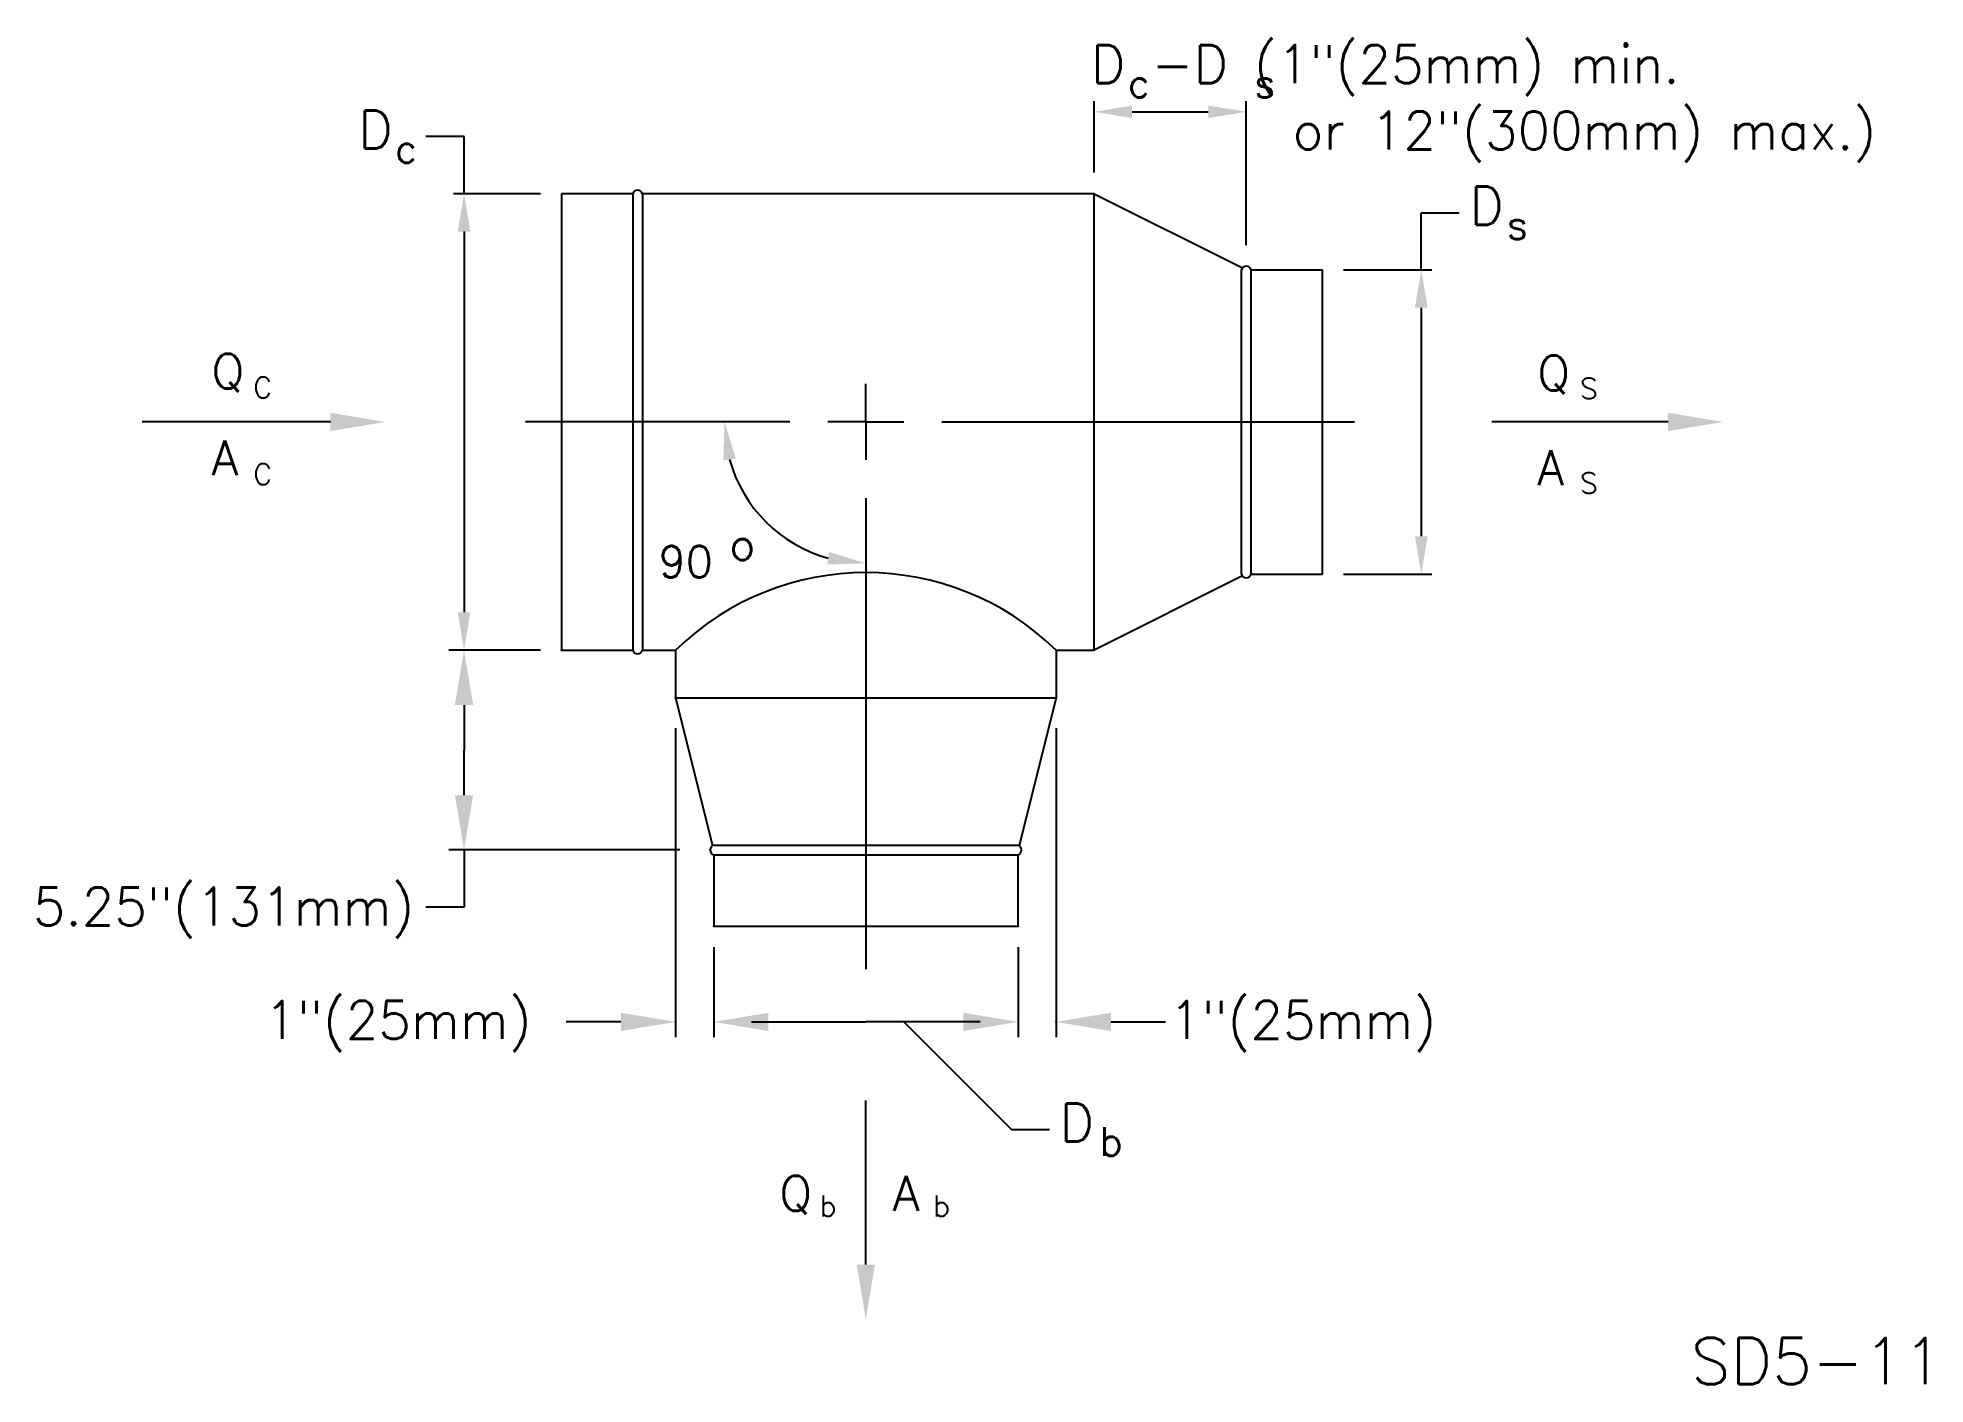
# Model space of a CAD drawing. Extents: x 0.94 to 9.9, y 0.84 to 7.23.
import ezdxf
from ezdxf.enums import TextEntityAlignment as Align

# ---------------------------------------------------------------- set-up
doc = ezdxf.new("R2010")
doc.units = 0
doc.header["$LTSCALE"] = 4
doc.header["$MEASUREMENT"] = 0
doc.layers.get('0').update_dxf_attribs({"linetype": 'CONTINUOUS'})
doc.layers.add('ALT', color=7, linetype='CONTINUOUS')
doc.layers.add('NUMBER', color=7, linetype='CONTINUOUS')
doc.styles.add('ROMANS', font='romans')
doc.dimstyles.get("Standard").update_dxf_attribs({"dimtxt": 0.18, "dimasz": 0.18, "dimexe": 0.18, "dimexo": 0.0625, "dimgap": 0.09, "dimtad": 0, "dimtih": 1, "dimtoh": 1, "dimdec": 4, "dimzin": 0, "dimdsep": 46, "dimtxsty": 'Standard', "dimcen": 0.09, "dimadec": 0, "dimazin": 0, "dimtfac": 1, "dimtdec": 4, "dimtofl": 0, "dimtmove": 0, "dimatfit": 3, "dimfxl": 0, "dimtolj": 1, "dimtzin": 0, "dimarcsym": 0})

# ---------------------------------------------------------------- blocks, each defined once
blk = doc.blocks.new('*D1')
at = {"layer": 'ALT', "color": 0, "lineweight": -2}
for p, q in [((5.9572, 6.5895), (5.9572, 6.9279)), ((6.6792, 6.2454), (6.6792, 6.9279)), ((6.1372, 6.8779), (6.4992, 6.8779))]:
    blk.add_line(p, q, dxfattribs=at)
at = {"layer": 'ALT', "color": 0}
for points in [[(6.1372, 6.9079), (6.1372, 6.8479), (5.9572, 6.8779)], [(6.4992, 6.9079), (6.4992, 6.8479), (6.6792, 6.8779)]]:
    blk.add_solid(points, dxfattribs=at)
at = {"layer": 'ALT', "color": 0, "insert": (6.3182, 7.0579), "char_height": 0.18, "attachment_point": 5}
blk.add_mtext('\\A1;  ', dxfattribs=at)

msp = doc.modelspace()

# ---------------------------------------------------------------- linework, layer by layer
for p, q in [((2.96742, 6.7603), (2.78691, 6.7603)), ((2.96742, 6.48953), (2.96742, 6.7603)), ((3.42996, 6.48953), (3.42996, 4.32334)), ((3.76843, 6.48953), (3.42996, 6.48953)), ((3.76843, 6.48953), (3.76843, 4.32334)), ((5.95718, 6.48953), (3.81356, 6.48953)), ((3.81356, 6.48953), (3.81356, 4.32334)), ((5.95718, 4.32334), (5.95718, 6.48953)), ((5.95718, 6.48953), (6.66152, 6.13736)), ((7.50968, 6.1285), (7.50968, 6.39927)), ((7.50968, 6.39927), (7.6902, 6.39927)), ((6.65668, 4.68437), (6.65668, 6.1285)), ((6.70181, 6.1285), (7.04027, 6.1285)), ((6.70181, 4.68437), (6.70181, 6.1285)), ((7.04027, 4.68437), (7.04027, 6.1285)), ((4.87409, 5.40643), (4.87409, 5.58695)), ((2.3336, 5.40643), (1.43959, 5.40643)), ((4.51306, 5.40643), (3.25987, 5.40643)), ((4.87409, 5.40643), (4.69357, 5.40643)), ((4.87409, 5.40643), (4.87409, 5.22592)), ((4.87409, 5.40643), (5.0546, 5.40643)), ((5.23512, 5.40643), (7.19341, 5.40643)), ((8.68089, 5.40643), (7.84489, 5.40643)), ((4.87409, 5.0454), (4.87409, 2.81077)), ((6.66152, 4.67551), (5.95718, 4.32334)), ((6.70181, 4.68437), (7.04027, 4.68437)), ((3.42996, 4.32334), (3.76843, 4.32334)), ((3.81356, 4.32334), (3.97151, 4.32334)), ((3.97151, 4.32334), (3.97151, 4.0977)), ((5.77666, 4.32334), (5.95718, 4.32334)), ((5.77666, 4.32334), (5.77666, 4.0977)), ((3.97151, 4.0977), (4.14693, 3.39603)), ((3.97151, 4.0977), (5.77666, 4.0977)), ((5.77666, 4.0977), (5.60125, 3.39603)), ((4.15203, 3.3982), (5.59615, 3.3982)), ((4.15203, 3.35307), (4.15203, 3.0146)), ((4.15203, 3.35307), (5.59615, 3.35307)), ((5.59615, 3.0146), (5.59615, 3.35307)), ((4.15203, 3.0146), (5.59615, 3.0146)), ((5.0546, 2.55985), (5.56518, 2.04927)), ((4.87409, 1.40819), (4.87409, 2.18609)), ((5.56518, 2.04927), (5.74569, 2.04927))]:
    msp.add_line(p, q)
at = {"linetype": 'ByBlock'}
for p, q in [((3.32996, 6.48953), (2.91742, 6.48953)), ((2.96742, 6.30953), (2.96742, 4.50334)), ((7.14027, 6.1285), (7.55968, 6.1285)), ((7.50968, 5.9485), (7.50968, 4.86437)), ((7.14027, 4.68437), (7.55968, 4.68437)), ((3.28555, 4.32334), (2.89522, 4.32334)), ((3.32996, 4.32334), (2.91742, 4.32334)), ((4.15203, 2.9146), (4.15203, 2.50985)), ((4.15203, 2.87019), (4.15203, 2.48764)), ((5.59615, 2.9146), (5.59615, 2.50985)), ((5.59615, 2.87019), (5.59615, 2.48764)), ((4.33203, 2.55985), (4.87409, 2.55985)), ((4.41197, 2.55985), (4.67191, 2.55985)), ((5.41615, 2.55985), (4.87409, 2.55985)), ((5.33621, 2.55985), (5.07627, 2.55985))]:
    msp.add_line(p, q, dxfattribs=at)
for centre, radius, start, end in [((3.791, 6.48294), 0.0235, 16.260205, 163.739795), ((6.67924, 6.12191), 0.0235, 16.260205, 163.739795), ((4.87409, 3.40044), 1.29089, 45.638031, 134.361969), ((6.67924, 4.69095), 0.0235, 196.260205, 343.739795), ((3.791, 4.32992), 0.0235, 196.260205, 343.739795), ((4.15861, 3.37564), 0.0235, 106.260205, 253.739795), ((5.58957, 3.37564), 0.0235, 286.260205, 73.739795)]:
    msp.add_arc(centre, radius, start, end)
msp.add_arc((4.87409, 5.40643), 0.67072, 195.422922, 254.577078, dxfattribs=at)
for points in [[(2.99742, 6.30953), (2.93742, 6.30953), (2.96742, 6.48953)], [(7.53968, 5.9485), (7.47968, 5.9485), (7.50968, 6.1285)], [(4.25725, 5.23209), (4.19779, 5.22404), (4.20337, 5.40643)], [(7.53968, 4.86437), (7.47968, 4.86437), (7.50968, 4.68437)], [(4.69974, 4.7896), (4.69169, 4.73014), (4.87409, 4.73571)], [(2.99742, 4.50334), (2.93742, 4.50334), (2.96742, 4.32334)], [(4.41197, 2.51652), (4.41197, 2.60317), (4.15203, 2.55985)], [(5.33621, 2.51652), (5.33621, 2.60317), (5.59615, 2.55985)], [(4.33203, 2.52985), (4.33203, 2.58985), (4.15203, 2.55985)], [(5.41615, 2.52985), (5.41615, 2.58985), (5.59615, 2.55985)]]:
    msp.add_solid(points, dxfattribs=at)
for points in [[(2.3336, 5.44976), (2.3336, 5.36311), (2.59354, 5.40643)], [(8.68089, 5.44976), (8.68089, 5.36311), (8.94083, 5.40643)], [(4.91741, 1.40819), (4.83076, 1.40819), (4.87409, 1.14825)]]:
    msp.add_solid(points)
at = {"layer": 'ALT', "linetype": 'ByBlock'}
for p, q in [((2.96742, 4.0634), (2.96742, 3.84949)), ((3.97151, 3.95328), (3.97151, 2.48764)), ((5.77666, 3.95328), (5.77666, 2.48764)), ((2.96742, 3.63558), (2.96742, 3.84949)), ((3.99069, 3.37564), (2.89522, 3.37564)), ((3.71157, 2.55985), (3.45163, 2.55985)), ((6.03661, 2.55985), (6.29655, 2.55985))]:
    msp.add_line(p, q, dxfattribs=at)
at = {"layer": 'ALT'}
for p, q in [((2.96742, 3.37564), (2.96742, 3.10486)), ((2.96742, 3.10486), (2.78691, 3.10486))]:
    msp.add_line(p, q, dxfattribs=at)
at = {"layer": 'ALT', "linetype": 'ByBlock'}
for points in [[(3.01075, 4.0634), (2.9241, 4.0634), (2.96742, 4.32334)], [(3.01075, 3.63558), (2.9241, 3.63558), (2.96742, 3.37564)], [(3.71157, 2.51652), (3.71157, 2.60317), (3.97151, 2.55985)], [(6.03661, 2.51652), (6.03661, 2.60317), (5.77666, 2.55985)]]:
    msp.add_solid(points, dxfattribs=at)
at = {"layer": 'NUMBER', "linetype": 'ByBlock'}
for p in [(3.42996, 4.32334), (3.97151, 4.0977), (5.77666, 4.0977), (2.96742, 3.37564), (4.1351, 3.37564), (4.15203, 3.0146), (5.59615, 3.0146), (3.97151, 2.55985), (5.77666, 2.55985)]:
    msp.add_point(p, dxfattribs=at)

# ---------------------------------------------------------------- texts
at = {"style": 'ROMANS'}
for s, height, p in [('D', 0.18052, (2.46591, 6.70335)), ('D', 0.18052, (7.73887, 6.34232)), ('Q', 0.165, (1.76924, 5.56449)), ('Q', 0.165, (8.06028, 5.55592)), ('A', 0.165, (1.76924, 5.15312)), ('A', 0.165, (8.06028, 5.10717)), ('o', 0.15, (4.22741, 4.75071)), ('90', 0.15, (3.89086, 4.66852)), ('D', 0.18052, (5.79436, 1.99232)), ('Q', 0.165, (4.46359, 1.66394)), ('A', 0.165, (5.00196, 1.66394))]:
    msp.add_text(s, height=height, dxfattribs=at).set_placement(p)
for s, height, p in [('c', 0.13539, (2.69242, 6.70289)), ('s', 0.13539, (7.96538, 6.34186)), ('C', 0.099, (2.01191, 5.57011)), ('S', 0.099, (8.30491, 5.56496)), ('C', 0.099, (2.01191, 5.15874)), ('S', 0.099, (8.30491, 5.11621)), ('b', 0.13539, (6.03819, 1.99187)), ('b', 0.099, (4.69483, 1.68667)), ('b', 0.099, (5.23321, 1.68667))]:
    msp.add_text(s, height=height, dxfattribs=at).set_placement(p, align=Align.MIDDLE)
at = {"layer": 'ALT', "style": 'ROMANS'}
for s, height, p in [('D -D (1"(25mm) min.', 0.1805154, (5.94284, 7.0144)), ('or 12"(300mm) max.)', 0.1805154, (6.89879, 6.69937)), ('1"(25mm)', 0.180515, (2.01949, 2.47869)), ('1"(25mm)', 0.180515, (6.3121, 2.47869))]:
    msp.add_text(s, height=height, dxfattribs=at).set_placement(p)
for s, p in [('c', (6.16936, 7.01395)), ('s', (6.76689, 7.01395))]:
    msp.add_text(s, height=0.13539, dxfattribs=at).set_placement(p, align=Align.MIDDLE)
msp.add_text('5.25"(131mm)', height=0.1805154, dxfattribs=at).set_placement((2.73174, 3.0174), align=Align.RIGHT)
at = {"layer": 'NUMBER', "style": 'ROMANS'}
msp.add_text('SD5-11', height=0.22, dxfattribs=at).set_placement((8.78854, 0.84058))

# ---------------------------------------------------------------- dimensions: what is measured, and where the dimension line sits
at = {"layer": 'ALT'}
dim = msp.add_linear_dim(base=(6.67924, 6.87791), p1=(5.95718, 6.48953), p2=(6.67924, 6.14542), text='  ', dimstyle='Standard', override={"dimexe": 0.05, "dimexo": 0.1, "dimtad": 1, "dimtih": 0, "dimtoh": 0, "dimtmove": 2}, dxfattribs=at)
dim.commit()
dim.dimension.update_dxf_attribs({"geometry": '*D1', "text_midpoint": (6.31821, 7.05791)})

doc.saveas('drawing.dxf')
